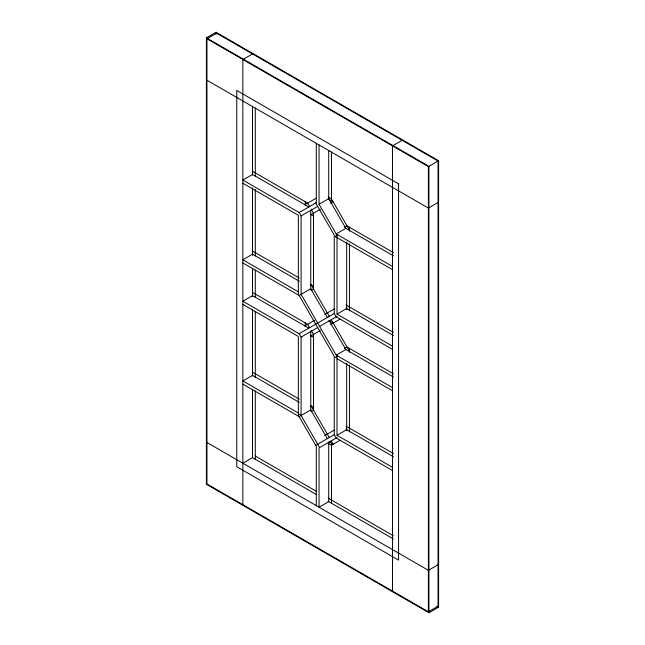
<?xml version="1.0" encoding="UTF-8"?>
<svg xmlns="http://www.w3.org/2000/svg" width="645" height="645" viewBox="0 0 645 645"><rect width="100%" height="100%" fill="white"/><g stroke="black" fill="none" stroke-linecap="round" stroke-linejoin="round"><path stroke-width="0.97" d="M206.4 37.829L216.059 32.25L438.6 160.734L438.6 607.171L428.941 612.75L206.4 484.266L206.4 37.829L428.941 166.313L428.941 612.75M206.948 38.789L216.615 33.209L438.052 161.048L438.052 606.211L428.385 611.791L206.948 483.952L206.948 38.789L428.385 166.636L438.6 160.734M252.517 53.93L242.851 59.517L242.851 504.672M402.149 140.328L392.483 145.907L392.483 591.07M305.238 204.521L316.3 198.144M308.81 206.972L252.517 174.472L242.851 180.052L299.143 212.552L316.663 202.441M392.483 266.441L336.19 233.942L319.049 204.247L328.716 198.668L328.716 150.438M392.483 387.621L336.19 355.121L301.094 294.338L301.094 215.938L317.743 206.327M311.1 214.672L320.428 209.286M330.683 203.369L333.191 201.917L328.99 199.49M344.486 227.282L347.002 225.831L393.506 252.687M336.19 233.942L345.857 228.362L393.482 255.855M336.996 235.344L335.045 236.473L392.483 269.634M438.052 202.506L428.385 208.085L206.948 80.238M242.851 262.958L299.143 295.466L310.761 288.758L310.761 210.359M311.011 290.476L313.526 289.033L313.526 213.269L311.084 209.044M305.238 325.701L314.575 320.315M324.822 314.397L334.239 308.963M308.81 328.152L252.517 295.644L242.851 301.231L299.143 333.731L334.312 313.43M336.996 234.409L336.996 314.131L346.663 308.552L393.482 335.577M319.622 447.59L301.094 415.509L301.094 337.109L317.743 327.507M319.622 326.418L337.133 316.308M311.1 335.851L320.428 330.458M330.683 324.54L340.092 319.106M344.486 348.461L347.002 347.01L393.506 373.858M336.19 355.121L345.857 349.534L393.482 377.035M335.045 357.644L336.996 356.516M300.288 414.114L298.337 415.235L298.337 336.448L242.851 304.416M242.851 384.138L299.143 416.638L310.761 409.93L310.761 331.53M311.011 411.655L313.526 410.204L313.526 334.449L311.084 330.216M242.851 463.223L252.517 457.644L316.026 494.304M324.822 435.569L334.239 430.134M315.711 445.34L334.312 434.601M336.996 355.58L336.996 435.302L346.663 429.723L393.482 456.757M337.133 437.479L319.049 447.92L319.049 507.212L328.716 501.633L328.716 442.341M340.092 440.285L331.474 445.26L328.16 443.349M438.052 564.762L428.385 570.341L206.948 442.494M328.16 197.031L331.474 198.942L349.429 230.039M252.517 171.28L307.665 203.127L309.616 206.505M310.213 214.156L313.526 216.075M242.851 183.245L298.337 215.277L298.337 294.064M252.517 251.002L299.191 277.955M310.213 284.316L313.526 286.227M346.075 305.021L393.506 332.401M299.328 281.22L252.517 254.194L242.851 259.774L298.337 291.806M336.996 314.131L392.483 346.163M392.483 349.356L336.19 316.848L334.239 313.47L334.239 235.07L315.711 202.99M329.006 320.678L333.191 323.089M252.517 292.459L307.665 324.298L309.616 327.684M310.213 335.336L313.526 337.246M336.996 358.773L392.483 390.806M252.517 372.181L299.191 399.126M310.213 405.487L313.526 407.406M346.075 426.2L393.506 453.58M299.328 402.399L252.517 375.366L242.851 380.945L298.337 412.985M336.996 435.302L392.483 467.343M392.483 470.528L336.19 438.028L334.239 434.641L334.239 356.242L299.143 295.466M328.99 441.841L333.191 444.268L331.24 440.882M255.275 456.047L316.05 491.127M328.2 498.15L393.313 535.737M328.16 501.31L393.45 539.01M436.859 606.163L438.6 607.171M328.716 198.668L345.857 228.362M299.143 212.552L301.094 215.938M346.01 307.802L346.986 309.487M311.1 284.824L329.289 316.324M331.24 319.71L349.429 351.211M310.761 288.758L327.329 317.453M329.289 320.839L345.857 349.534M299.143 333.731L301.094 337.109M346.01 428.973L346.986 430.666M311.1 406.003L329.289 437.503M310.761 409.93L327.329 438.632M299.143 416.638L316.284 446.332L316.284 505.615M428.385 166.636L428.385 611.791M349.429 227.233L349.429 231.063M349.429 243.818L349.429 310.817M349.429 348.413L349.429 352.235M349.429 364.989L349.429 431.997M346.663 242.085L346.663 308.552M346.663 363.264L346.663 429.723M331.474 151.97L331.474 200.926M331.474 443.276L331.474 503.229M319.049 144.964L319.049 204.247M316.284 143.367L316.284 202.659M305.238 201.724L305.238 205.553M305.238 322.895L305.238 326.725M255.275 107.989L255.275 176.44M255.275 189.525L255.275 255.96M255.275 270.053L255.275 297.232M255.275 311.325L255.275 377.768M255.275 390.854L255.275 459.732M252.517 106.457L252.517 175.109M252.517 187.961L252.517 255.38M252.517 268.465L252.517 296.644M252.517 309.721L252.517 376.132M252.517 389.217L252.517 457.644M216.059 32.25L216.059 34.266M398.562 183.849L236.771 90.445L236.771 466.73L398.562 560.134L398.562 183.849"/></g></svg>
